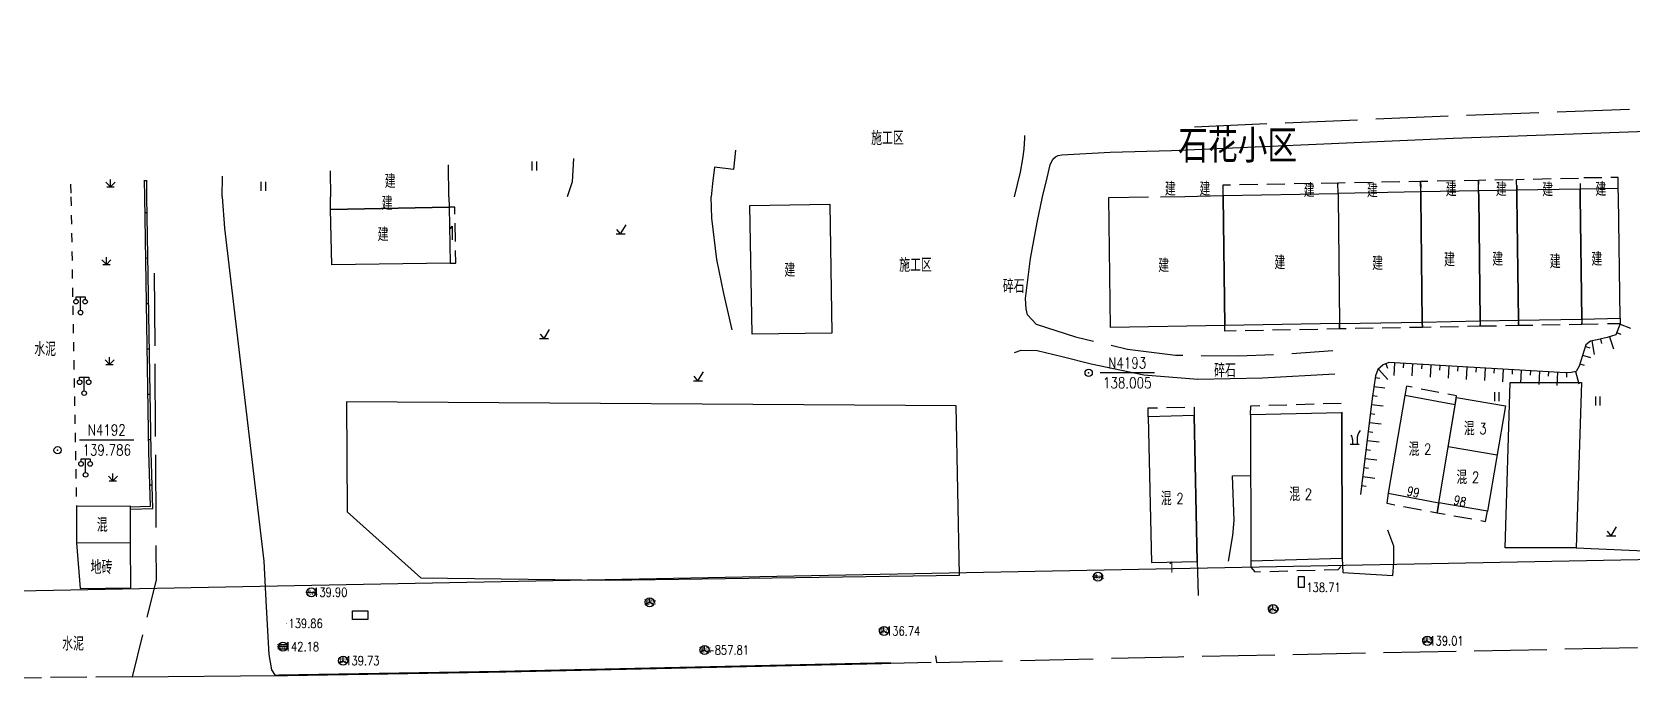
# Model space of a CAD drawing. Extents: x 529262 to 576451, y 2694391 to 2717535.
# Drawn here: x 566373.6 to 566549.9, y 2709699.5 to 2709770.7 of the extents above; entities that cross this region are included whole.
import ezdxf
from ezdxf.enums import TextEntityAlignment as Align
from ezdxf.xclip import XClip

# ---------------------------------------------------------------- set-up
doc = ezdxf.new("R2010")
doc.units = 0
doc.header["$XCLIPFRAME"] = 0
for name, pattern in [('X2', [10, 8, -2]), ('X3', [5, 4, -1]), ('X5', [3, 2, -1]), ('X6', [2, 1, -1])]:
    doc.linetypes.add(name, pattern=pattern)
for name, color, linetype in [('COMPONENT', 8, 'Continuous'), ('DLDW', 8, 'Continuous'), ('DLSS', 4, 'Continuous'), ('DMTZ', 8, 'Continuous'), ('GCD', 8, 'Continuous'), ('GXYZ', 8, 'Continuous'), ('JMD', 8, 'Continuous'), ('KZD', 8, 'Continuous'), ('PP-COM', 7, 'Continuous'), ('RD-中线', 40, 'Continuous'), ('RD-红线', 7, 'Continuous'), ('ZBTZ', 8, 'Continuous'), ('ZJ', 7, 'Continuous')]:
    doc.layers.add(name, color=color, linetype=linetype)
doc.layers.add('尺寸标注', color=7, linetype='Continuous', lineweight=18)
doc.styles.add('HZ', font='rs.shx', dxfattribs={"width": 0.8, "bigfont": 'hztxt.shx'})
doc.styles.add('romanc', font='romanc.shx', dxfattribs={"width": 0.8})
doc.styles.add('宋体', font='', dxfattribs={"width": 0.75})
doc.styles.get('宋体').set_extended_font_data('SimSun')
doc.linetypes.add('10421', pattern='A,2,[150,AAA.SHX,S=0.5,R=0,X=0,Y=0.5],1e-11', length=2.00000000001)
doc.linetypes.add('10422', pattern='A,0.75,[150,AAA.SHX,S=0.5,R=0,X=0,Y=0.5],1.5,[177,AAA.SHX,S=1,R=0,X=0,Y=0.4],0.75', length=3)
doc.linetypes.add('1161', pattern='A,0,[149,AAA.SHX,S=0.15,R=0,X=0,Y=0],-1.6', length=1.6)

# ---------------------------------------------------------------- blocks, each defined once
blk = doc.blocks.new('A$C19FD0107')
at = {"layer": 'RD-中线', "color": 8, "linetype": 'Continuous', "flags": 128}
for points in [[(-4490.733542978764, 14139.43815448834, -2.221422510118572e-09), (-4490.28967911005, 14139.41727957362)], [(-3818.250725544989, 14086.16833724407, -2.554406072822332e-09), (-3817.739615514874, 14086.16938653216)]]:
    blk.add_lwpolyline(points, format="xyb", dxfattribs=at)
at = {"layer": 'RD-红线', "color": 8, "linetype": 'Continuous', "flags": 128}
blk.add_lwpolyline([(-4373.424747914076, 15323.40991387796), (-4876.438556045294, 15313.68719076691)], dxfattribs=at)
blk = doc.blocks.new('GC200')
at = {"linetype": 'Continuous', "const_width": 0.2, "flags": 128}
blk.add_lwpolyline([(-0.1, 0, 1), (0.1, 0, 1)], format="xyb", close=True, dxfattribs=at)
blk = doc.blocks.new('gc123')
at = {"color": 8}
for p, q in [((-1, 0), (1, 0)), ((0, 0), (-0.8, 1)), ((0, 0), (1.199999999999999, 2))]:
    blk.add_line(p, q, dxfattribs=at)
blk = doc.blocks.new('gc210')
at = {"color": 8}
for p, q in [((-1, 0), (1, 0)), ((-0.5, 1), (-0.5, 0)), ((0.5, 1), (0.5, 0))]:
    blk.add_line(p, q, dxfattribs=at)
for centre, radius, start, end in [((-2.938418329314395, 0.8134745012056809), 2.445542007497904, 4.37429120107553, 29.02419726691174), ((3.404491783752011, 1.105927875686795), 2.906422756023367, 139.331235276754, 182.0886722848684)]:
    blk.add_arc(centre, radius, start, end, dxfattribs=at)
blk = doc.blocks.new('gc121')
at = {"color": 8}
for p, q in [((-0.5, -1), (-0.5, 1)), ((0.5, -1), (0.5, 1))]:
    blk.add_line(p, q, dxfattribs=at)
blk = doc.blocks.new('gc097')
at = {"color": 8}
for p, q in [((-1, 2.9), (-1, 3.5)), ((-1, 3.5), (1, 3.5)), ((0, 0.5), (0, 3.5)), ((1, 3.5), (1, 2.9))]:
    blk.add_line(p, q, dxfattribs=at)
for centre in [(-1, 2.399999999999999), (0, 0), (1, 2.399999999999999)]:
    blk.add_circle(centre, 0.5, dxfattribs=at)
blk = doc.blocks.new('gc124')
at = {"color": 8}
for p, q in [((-1, 1), (0, 0)), ((-0.8, 0), (0.8, 0)), ((0, 0), (0, 1.6)), ((0, 0), (1, 1))]:
    blk.add_line(p, q, dxfattribs=at)
blk = doc.blocks.new('gc117')
at = {"color": 8}
blk.add_circle((0, 0), 0.8, dxfattribs=at)
blk.add_point((0, 0), dxfattribs=at)
blk = doc.blocks.new('gcbj0101')
blk.add_line((-1, 0), (1, 0))
blk.add_circle((0, 0), 1)
blk = doc.blocks.new('gcbj0103')
for p, q in [((-1, 0), (1, 0)), ((-0.9009279699931144, 0.4339686542644392), (0.9009279699931144, 0.4339686542644392)), ((-0.8840719287007585, -0.4673508584386284), (0.8840719287007585, -0.4673508584386284))]:
    blk.add_line(p, q)
blk.add_circle((0, 0), 1)
blk = doc.blocks.new('gcbj0107')
for q in [(-0.8660254037844384, -0.4999999999999998), (0, 1), (0.8660254037844384, -0.5)]:
    blk.add_line((0, 0), q)
blk.add_circle((0, 0), 1)

msp = doc.modelspace()

# ---------------------------------------------------------------- linework, layer by layer
at = {"layer": 'DLSS', "linetype": 'X2', "flags": 128}
for points, elevation in [([(566501.6534219504, 2709760.300609044), (566530.0599782061, 2709761.523975072), (566551.3710349856, 2709762.307968501), (566567.5216051975, 2709763.490151707), (566576.1774712643, 2709764.10100628)], 137.998), ([(566481.8311217945, 2709752.568038125), (566482.4734039033, 2709755.305966176), (566482.7566650828, 2709756.778271883), (566482.9046194904, 2709757.831386231), (566482.972908717, 2709759.027416), (566482.9668623474, 2709759.34767707)], 137.998), ([(566387.0330310862, 2709744.167052883), (566387.2369619707, 2709710.368193692), (566384.5896494418, 2709699.721538125)], 140.113)]:
    msp.add_lwpolyline(points, dxfattribs=dict(at, elevation=elevation))
at = {"layer": 'DLSS', "linetype": 'Continuous', "flags": 128}
for points, elevation in [([(566486.0467777757, 2709756.71692544), (566486.3489411317, 2709756.999605641), (566486.6398506496, 2709757.120093966), (566487.0421559238, 2709757.195832199), (566492.3802085926, 2709757.49109718), (566499.1349233853, 2709757.689829251), (566530.1597163439, 2709759.025953115), (566551.5082871246, 2709759.811326613), (566567.700853567, 2709760.996583843), (566577.0464818084, 2709761.656115738), (566583.4334330077, 2709762.249553719), (566587.964168053, 2709762.525073038), (566591.0916672135, 2709762.648971367), (566593.0630873017, 2709762.70261458), (566595.1839409389, 2709762.649786085), (566604.6217804131, 2709761.745049759), (566606.8384205087, 2709761.63158694), (566609.6977704683, 2709761.492900113), (566614.9976494417, 2709761.380815595)], 137.998), ([(566484.9125628871, 2709752.568038125), (566485.4079402545, 2709754.679738842), (566485.7469334743, 2709756.116202185), (566486.0467777757, 2709756.71692544)], 137.998), ([(566394.5226703633, 2709752.568038125), (566394.5607827633, 2709754.839357628)], 139.326), ([(566394.5226703633, 2709752.568038125), (566394.7665327876, 2709749.130485986), (566399.1088779989, 2709712.46705175), (566399.3502297697, 2709707.415527567)], 139.625), ([(566483.2570275511, 2709739.583226462), (566483.1008854386, 2709740.233395906), (566483.0281021568, 2709741.368546807), (566483.5904644647, 2709745.788586001), (566484.3267242964, 2709749.738560441), (566484.9125628871, 2709752.568038125)], 139.18), ([(566481.8409969289, 2709735.419719596), (566482.5758156859, 2709735.686752184), (566484.3126590118, 2709735.653373167), (566487.0849286735, 2709734.985791921), (566490.2827150648, 2709734.172180404), (566496.0761817576, 2709732.976109196), (566502.0156644204, 2709732.505006386), (566509.1423880756, 2709732.646504767), (566517.1241975669, 2709733.086118732)], 137.766), ([(566399.3502297697, 2709707.415527567), (566399.6626929555, 2709702.165722053), (566399.9429883573, 2709700.485279922), (566400.3445702422, 2709699.861655424)], 139.625)]:
    msp.add_lwpolyline(points, dxfattribs=dict(at, elevation=elevation))
at = {"layer": 'DLSS', "linetype": 'X6', "elevation": 138.882, "flags": 128}
for points in [[(566377.8083067562, 2709753.985055371), (566377.8404576785, 2709752.568038125)], [(566377.8404576785, 2709752.568038125), (566378.4506494417, 2709718.471038125)]]:
    msp.add_lwpolyline(points, dxfattribs=at)
at = {"layer": 'DLSS', "linetype": 'X2', "flags": 128}
for points in [[(566483.2570275511, 2709739.583226462), (566484.2240513067, 2709738.54090674), (566488.562546165, 2709737.167945674), (566494.2748980053, 2709735.794984156), (566499.5534006375, 2709735.144634535), (566506.5108647157, 2709735.069937373), (566512.006291952, 2709735.28672058), (566516.9232526525, 2709735.648026076)], [(566473.1149419723, 2709702.008969305), (566473.2160494417, 2709701.305938125), (566499.8629494418, 2709701.931138125), (566602.7862586769, 2709703.976416197), (566614.2556494417, 2709704.111038125), (566621.2471249899, 2709704.680051185)], [(566468.1924686467, 2709701.225269851), (566467.5704494417, 2709701.214038125), (566425.0855494417, 2709700.272038124), (566400.3445702422, 2709699.861655424)]]:
    msp.add_lwpolyline(points, dxfattribs=at)
at = {"layer": 'DLSS', "linetype": 'X2', "const_width": 0.2, "flags": 128}
msp.add_lwpolyline([(566468.1924686467, 2709701.22526985), (566467.5704494417, 2709701.214038125), (566425.0855494417, 2709700.272038125), (566400.3445702423, 2709699.861655424)], dxfattribs=at)
at = {"layer": 'DLSS', "linetype": 'X3', "flags": 128}
msp.add_lwpolyline([(566384.5896494418, 2709699.721538125), (566364.9976494418, 2709699.519194013)], dxfattribs=at)
at = {"layer": 'DMTZ', "linetype": 'Continuous'}
for p, q in [((566548.1811671475, 2709737.634860166), (566548.6456687038, 2709737.449824213)), ((566544.7315565285, 2709736.086080312), (566545.208911306, 2709735.937310636)), ((566545.4326147638, 2709736.7200635), (566545.6865869587, 2709735.208275983)), ((566546.4136368536, 2709736.911337154), (566546.5282309989, 2709736.424646099)), ((566522.7286118728, 2709734.186156363), (566522.9194340785, 2709733.72400175)), ((566524.6985847307, 2709734.230515838), (566524.6700353705, 2709733.731331569)), ((566526.6953218052, 2709734.116318397), (566526.666772445, 2709733.617134128)), ((566528.6920588796, 2709734.002120956), (566528.6635095195, 2709733.502936688)), ((566530.6887959541, 2709733.887923515), (566530.6602465939, 2709733.388739246)), ((566532.6855330286, 2709733.773726075), (566532.6569836683, 2709733.274541806)), ((566544.136477826, 2709734.176661202), (566544.6138326036, 2709734.027891526)), ((566544.4340171772, 2709735.131370757), (566545.2920687179, 2709734.863955294)), ((566521.5717019035, 2709732.684112373), (566522.067133939, 2709732.616680199)), ((566534.6822701031, 2709733.659528634), (566534.6537207428, 2709733.160344365)), ((566536.6790071775, 2709733.545331193), (566536.6504578172, 2709733.046146924)), ((566538.675744252, 2709733.431133752), (566538.6471948917, 2709732.931949483)), ((566540.6724813264, 2709733.316936311), (566540.6439319662, 2709732.817752043)), ((566542.6694300239, 2709733.210887194), (566542.672029391, 2709732.710893951)), ((566521.301973208, 2709730.702384231), (566521.7974052436, 2709730.634952057)), ((566521.0562118525, 2709728.717571828), (566521.5525748358, 2709728.657373917)), ((566520.8154202055, 2709726.732119894), (566521.311783189, 2709726.671921982)), ((566520.5746285587, 2709724.746667959), (566521.0709915422, 2709724.686470048)), ((566520.3338369121, 2709722.761216026), (566520.8301998954, 2709722.701018114)), ((566520.0930452651, 2709720.775764091), (566520.5894082485, 2709720.71556618))]:
    msp.add_line(p, q, dxfattribs=at)
at = {"layer": 'DMTZ'}
for p, q in [((566548.5512390548, 2709738.563863279), (566549.710480844, 2709738.102074922)), ((566547.3809198351, 2709737.162076909), (566547.8268560629, 2709735.817944376)), ((566523.7002161935, 2709734.287614558), (566523.620487677, 2709732.893565065)), ((566525.696953268, 2709734.173417117), (566525.621896935, 2709732.861060542)), ((566527.6936903425, 2709734.059219676), (566527.6177578658, 2709732.731543769)), ((566529.6904274168, 2709733.945022236), (566529.6136187966, 2709732.602026995)), ((566531.6871644913, 2709733.830824795), (566531.6093205017, 2709732.469726168)), ((566533.6839015657, 2709733.716627354), (566533.6047108565, 2709732.331981395)), ((566521.9320308175, 2709733.601946805), (566522.9501368218, 2709732.4724818)), ((566535.6806386402, 2709733.602429913), (566535.6001012113, 2709732.194236622)), ((566537.6773757146, 2709733.488232473), (566537.595491566, 2709732.056491848)), ((566539.6741127891, 2709733.374035032), (566539.5908819208, 2709731.918747075)), ((566541.6708498636, 2709733.259837591), (566541.5862722757, 2709731.781002301)), ((566543.6543317458, 2709733.333554336), (566544.00406392, 2709731.96522962)), ((566521.4368375557, 2709731.693248301), (566522.6530475989, 2709731.527712605)), ((566521.1766076757, 2709729.710297795), (566522.4522074255, 2709729.555595604)), ((566520.9358160289, 2709727.724845861), (566522.2495383742, 2709727.565520238)), ((566520.695024382, 2709725.739393927), (566522.0110624117, 2709725.579787463)), ((566520.4542327353, 2709723.753941993), (566521.768136944, 2709723.594594314)), ((566520.2134410884, 2709721.768490059), (566521.5252114766, 2709721.609401165))]:
    msp.add_line(p, q, dxfattribs=at)
at = {"layer": 'DMTZ', "linetype": '10421'}
msp.add_lwpolyline([(566433.241303874, 2709756.811893297), (566433.0935982008, 2709754.228985726), (566432.5256954199, 2709752.568038125)], dxfattribs=at)
at = {"layer": 'DMTZ', "linetype": 'Continuous', "flags": 128}
msp.add_lwpolyline([(566548.5656494417, 2709738.600038125), (566548.086017805, 2709737.396003788), (566547.1422356986, 2709737.082889849), (566546.0213033643, 2709736.818960028), (566545.2836494416, 2709736.695038125), (566544.796472529, 2709736.294375201), (566544.0597607115, 2709733.930500277), (566543.7266494418, 2709733.352038125), (566543.1848818407, 2709733.213566928), (566542.5386347305, 2709733.210207215), (566523.0626470054, 2709734.324078432), (566522.4546494418, 2709734.073038124), (566521.868724367, 2709733.54488202), (566521.5953824044, 2709732.858095772), (566521.2556494419, 2709730.362038125), (566519.9726494417, 2709719.783038125)], dxfattribs=at)
at = {"layer": 'DMTZ', "linetype": '10422', "flags": 128}
for points in [[(566501.6316494416, 2709728.490038124), (566501.9516494417, 2709712.431038125), (566501.9796494417, 2709711.226038124), (566502.0606494417, 2709708.661038125)], [(566517.8856494417, 2709728.805038125), (566517.9366494417, 2709712.763038124), (566518.0248577421, 2709711.196309882), (566523.5056494419, 2709710.872038125), (566523.6296407635, 2709712.250640125), (566523.6296407635, 2709714.0957176), (566522.9716494418, 2709715.879038125)], [(566505.4096494418, 2709712.443038124), (566505.8723486421, 2709715.287721557), (566506.0436494417, 2709716.943038125), (566505.8466494418, 2709721.835038124), (566507.8086494418, 2709721.880038125)]]:
    msp.add_lwpolyline(points, dxfattribs=at)
at = {"layer": 'DMTZ', "linetype": '10421', "flags": 128}
msp.add_lwpolyline([(566543.7283716921, 2709713.910408198), (566556.2562582927, 2709713.357028583), (566561.689067129, 2709715.193418251), (566562.7587678285, 2709715.952529685)], dxfattribs=at)
at = {"layer": 'GXYZ', "linetype": 'Continuous', "flags": 128}
for points in [[(566513.7902288929, 2709709.587299991), (566513.7902288929, 2709710.729083018), (566513.068485744, 2709710.729083018), (566513.068485744, 2709709.587299992)], [(566408.8580499473, 2709706.983728691), (566410.5653875562, 2709706.983728691), (566410.5653875562, 2709706.030263402), (566408.8580499474, 2709706.030263402)]]:
    msp.add_lwpolyline(points, close=True, dxfattribs=at)
at = {"layer": 'JMD', "linetype": 'Continuous'}
for p, q in [((566385.9763187552, 2709752.568038125), (566385.9436001583, 2709754.399919389)), ((566386.1949012264, 2709754.329302795), (566385.9449379928, 2709754.325015384)), ((566386.2535363076, 2709750.804421148, 140.106), (566386.0035687741, 2709750.800392228, 140.106)), ((566386.3341147068, 2709745.805070479, 140.106), (566386.0841471733, 2709745.801041559, 140.106)), ((566386.414693106, 2709740.805719808, 140.106), (566386.1647255725, 2709740.801690888, 140.106)), ((566386.4952715052, 2709735.806369139, 140.106), (566386.2453039717, 2709735.802340218, 140.106)), ((566386.5758499043, 2709730.807018468, 140.106), (566386.3258823709, 2709730.802989548, 140.106)), ((566386.6564283036, 2709725.807667799, 140.106), (566386.40646077, 2709725.803638879, 140.106)), ((566386.7821162582, 2709720.809320604, 140.106), (566386.5322168363, 2709720.802229838, 140.106))]:
    msp.add_line(p, q, dxfattribs=at)
at = {"layer": 'JMD', "linetype": 'Continuous', "flags": 128}
for points, elevation in [([(566406.4187083921, 2709755.444059442), (566406.4416603537, 2709752.568038125)], 138.211), ([(566419.5024404755, 2709752.568038125), (566419.4473798203, 2709756.108464118)], 138.211), ([(566548.3708414189, 2709752.568038125), (566548.3586494417, 2709753.511038124), (566544.1546494417, 2709753.436038125), (566544.1658717494, 2709752.568038125)], 139.523), ([(566384.4067133599, 2709718.444967641), (566386.5976264165, 2709718.497004069), (566386.4277065867, 2709724.485478076), (566385.9751431961, 2709752.564009205)], 140.106), ([(566384.4126494417, 2709718.195038125), (566386.8546494415, 2709718.253038125), (566386.6776494418, 2709724.491038125), (566386.2251107296, 2709752.568038125)], 140.106), ([(566419.5024404755, 2709752.568038125), (566419.5396494417, 2709751.437038125), (566406.4526494417, 2709751.191038125), (566406.4416603537, 2709752.568038125)], 138.211), ([(566504.831302627, 2709752.568038125), (566504.9906494417, 2709738.399038124), (566492.3946494417, 2709738.174038125), (566492.2336494417, 2709752.490038126), (566496.6002627512, 2709752.568038125)], 137.896), ([(566497.8971983106, 2709752.568038125), (566500.5825911061, 2709752.624577185), (566500.5837814963, 2709752.568038125)], 137.922), ([(566500.5837814963, 2709752.568038125), (566500.5825911061, 2709752.624577185), (566504.8316494417, 2709752.714038125), (566504.8331655075, 2709752.568038125)], 137.922), ([(566517.4887348927, 2709752.568038125), (566517.6366494417, 2709738.629038125), (566504.9906494417, 2709738.399038124), (566504.831302627, 2709752.568038125)], 137.896), ([(566504.8331655075, 2709752.568038125), (566504.8316494417, 2709752.714038125), (566517.4846494417, 2709752.953038125), (566517.4886472864, 2709752.568038125)], 137.875), ([(566535.0026494417, 2709724.132038124), (566529.6076850903, 2709725.043450263)], 145.743)]:
    msp.add_lwpolyline(points, dxfattribs=dict(at, elevation=elevation))
for points in [[(566386.2251107296, 2709752.568038125), (566386.1934714402, 2709754.412661721)], [(566526.603747422, 2709752.568038125), (566526.5966494418, 2709753.117038125), (566517.4846494417, 2709752.953038125), (566517.489627078, 2709752.568038125)], [(566532.980311822, 2709752.568038125), (566532.9716494418, 2709753.238038124), (566526.5966494418, 2709753.117038125), (566526.603747422, 2709752.568038125)], [(566537.1843849228, 2709752.568038125), (566537.1746494417, 2709753.321038125), (566532.9716494418, 2709753.238038124), (566532.980311822, 2709752.568038125)], [(566544.1658717494, 2709752.568038125), (566544.1546494417, 2709753.436038125), (566537.1746494417, 2709753.321038125), (566537.1843849228, 2709752.568038125)], [(566517.4887348927, 2709752.568038125), (566517.6366494417, 2709738.629038125), (566526.7586494418, 2709738.786038125), (566526.6028554288, 2709752.568038125)], [(566526.6028554288, 2709752.568038125), (566526.7586494418, 2709738.786038125), (566533.1416494417, 2709738.903038125), (566532.9795950295, 2709752.568038125)], [(566532.9795950295, 2709752.568038125), (566533.1416494417, 2709738.903038125), (566537.3516494418, 2709738.981038125), (566537.1839437932, 2709752.568038125)], [(566537.1839437932, 2709752.568038125), (566537.3516494418, 2709738.981038125), (566544.3386494417, 2709739.114038125), (566544.1658009569, 2709752.568038125)], [(566544.1658009569, 2709752.568038125), (566544.3386494417, 2709739.114038125), (566548.5796494418, 2709739.196038125), (566548.3732078071, 2709752.568038125)]]:
    msp.add_lwpolyline(points, dxfattribs=at)
at = {"layer": 'JMD', "linetype": 'X5', "flags": 128}
for points, elevation in [([(566504.8316494417, 2709752.714038125), (566504.8176494415, 2709753.901038125), (566517.4629619117, 2709754.133381947), (566517.4846494417, 2709752.953038125)], 137.905), ([(566548.3586494417, 2709753.511038124), (566548.3576494417, 2709754.701038125), (566544.138999528, 2709754.646495513), (566544.1546494417, 2709753.436038125)], 137.312), ([(566537.3516494418, 2709738.981038125), (566537.362567914, 2709738.392278431), (566533.152569284, 2709738.314204552), (566533.1416494417, 2709738.903038125)], 137.883), ([(566544.3386494417, 2709739.114038125), (566544.3496314452, 2709738.521852618), (566537.362567914, 2709738.392278431), (566537.3516494418, 2709738.981038125)], 137.881), ([(566548.5796494418, 2709739.196038125), (566548.5656494417, 2709738.600038125), (566544.3496314452, 2709738.521852618), (566544.3386494417, 2709739.114038125)], 137.696), ([(566517.6366494417, 2709738.629038125), (566517.6478202621, 2709738.026670992), (566504.9956494417, 2709737.792038124), (566504.9906494417, 2709738.399038124)], 138.138), ([(566526.7586494418, 2709738.786038125), (566526.7695947171, 2709738.195833117), (566517.6478202621, 2709738.026670992), (566517.6366494417, 2709738.629038125)], 138.16), ([(566533.1416494417, 2709738.903038125), (566533.152569284, 2709738.314204552), (566526.7695947171, 2709738.195833117), (566526.7586494418, 2709738.786038125)], 137.987), ([(566496.5556494417, 2709728.349038124), (566496.5646494417, 2709729.328038124), (566501.6129465088, 2709729.428633122), (566501.6316494416, 2709728.490038124)], 138.783), ([(566507.8336494417, 2709728.558038125), (566507.8616494415, 2709729.567038124), (566517.8320644564, 2709729.861034209), (566517.8856494417, 2709728.805038125)], 138.243), ([(566523.0176494418, 2709719.925038124), (566522.8426494417, 2709718.836038125), (566528.4126494417, 2709717.777038124), (566528.5686494417, 2709718.893038125)], 137.583), ([(566528.5686494417, 2709718.893038125), (566528.4126494417, 2709717.777038124), (566533.7236494417, 2709716.826038124), (566533.9396494417, 2709717.945038125)], 137.655), ([(566507.8646494417, 2709712.485038125), (566507.8806494417, 2709711.794038125), (566508.2946494417, 2709711.286038125), (566517.4906494417, 2709711.522038124), (566517.9256494417, 2709712.021038125), (566517.9366494417, 2709712.763038124)], 138.331)]:
    msp.add_lwpolyline(points, dxfattribs=dict(at, elevation=elevation))
for points in [[(566517.4846494417, 2709752.953038125), (566517.4629619117, 2709754.133381947), (566526.5748990378, 2709754.30080385), (566526.5966494418, 2709753.117038125)], [(566526.5966494418, 2709753.117038125), (566526.5748990378, 2709754.30080385), (566532.9499700536, 2709754.417938825), (566532.9716494418, 2709753.238038124)], [(566532.9716494418, 2709753.238038124), (566532.9499700536, 2709754.417938825), (566537.1530761172, 2709754.495166313), (566537.1746494417, 2709753.321038125)], [(566537.1746494417, 2709753.321038125), (566537.1530761172, 2709754.495166313), (566544.138999528, 2709754.646495513), (566544.1546494417, 2709753.436038125)], [(566419.6486494418, 2709745.254038125), (566420.2446494417, 2709745.260038125), (566420.1586494417, 2709751.441038125), (566419.5396494417, 2709751.437038125)], [(566530.3869723153, 2709729.656321455), (566530.5496494418, 2709730.651038125), (566525.0096494418, 2709731.725038125), (566524.8376494417, 2709730.688038125)]]:
    msp.add_lwpolyline(points, dxfattribs=at)
at = {"layer": 'JMD', "linetype": 'Continuous', "flags": 128}
for points in [[(566406.4526494417, 2709751.191038125), (566419.5396494417, 2709751.437038125), (566419.6486494418, 2709745.254038125), (566406.6006494417, 2709745.072038125)], [(566543.7283716921, 2709713.910408198), (566535.8817473968, 2709713.910408198), (566536.4599119211, 2709732.134882605), (566544.3065362164, 2709732.134882605)], [(566524.8376494417, 2709730.688038125), (566523.0176494418, 2709719.925038124), (566528.5686494417, 2709718.893038125), (566530.3869723153, 2709729.656321455)], [(566408.2236877374, 2709729.980996803), (566408.2861758759, 2709717.870406765), (566416.3910563294, 2709710.618091971), (566437.0939114307, 2709710.352107076), (566475.760558228, 2709710.92280174), (566475.383377572, 2709729.566313073)]]:
    msp.add_lwpolyline(points, close=True, dxfattribs=at)
for points, elevation in [([(566461.7106494417, 2709737.572038125), (566452.9016494417, 2709737.434038125), (566452.6786494417, 2709751.631038125), (566461.4876494415, 2709751.769038124)], 137.062), ([(566530.5276494419, 2709730.489038125), (566535.9306494416, 2709729.552038125), (566533.9396494417, 2709717.945038125), (566528.5686494417, 2709718.893038125)], 139.031), ([(566496.5556494417, 2709728.349038124), (566496.9156494418, 2709712.290038125), (566501.9516494417, 2709712.431038125), (566501.6316494416, 2709728.490038124)], 138.783), ([(566517.9366494417, 2709712.763038124), (566517.8856494417, 2709728.805038125), (566507.8336494417, 2709728.558038125), (566507.8646494417, 2709712.485038125)], 140.562), ([(566384.4226494418, 2709714.494038125), (566384.4016494417, 2709718.517038125), (566378.4506494417, 2709718.471038125), (566378.4656494417, 2709714.460038124)], 141.656)]:
    msp.add_lwpolyline(points, close=True, dxfattribs=dict(at, elevation=elevation))
at = {"layer": 'KZD', "linetype": 'Continuous'}
for p, q in [((566497.2486494418, 2709733.186038125, 138.005), (566491.2486494418, 2709733.186038125, 138.005)), ((566384.790149031, 2709725.789551582, 139.786), (566378.790149031, 2709725.789551582, 139.786))]:
    msp.add_line(p, q, dxfattribs=at)
at = {"layer": 'ZBTZ', "linetype": '1161', "flags": 128}
for points in [[(566451.0943480358, 2709757.722319667), (566450.8681473893, 2709755.602340319), (566448.7526494418, 2709755.843038125), (566448.5646494417, 2709754.047038124), (566448.3946535396, 2709752.568038125)], [(566450.7265590879, 2709737.941887113), (566449.7853747037, 2709741.920280491), (566449.0403253381, 2709745.681683486), (566448.470335629, 2709750.216054433), (566448.3946535396, 2709752.568038125)], [(566468.1924686467, 2709701.225269851), (566472.6562714207, 2709701.316515785)], [(566384.5896494418, 2709699.721538125), (566400.4983955737, 2709699.86420695)]]:
    msp.add_lwpolyline(points, dxfattribs=at)
at = {"layer": 'ZBTZ', "linetype": '1161', "elevation": 140.023, "flags": 128}
msp.add_lwpolyline([(566378.4656494417, 2709714.460038124), (566378.8726494417, 2709709.440038125), (566384.4426494418, 2709709.531038125), (566384.4226494418, 2709714.494038125)], dxfattribs=at)

# ---------------------------------------------------------------- block references
at = {"layer": 'COMPONENT', "linetype": 'Continuous', "xscale": 0.5, "yscale": 0.5}
for name, p in [('gcbj0101', (566491.0205670986, 2709710.737979404)), ('gcbj0101', (566404.3313108888, 2709709.016988849)), ('gcbj0107', (566441.6269645923, 2709707.928684173)), ('gcbj0107', (566510.3030243472, 2709707.181960869)), ('gcbj0107', (566467.4425330078, 2709704.76735804)), ('gcbj0107', (566527.3166079767, 2709703.677344529)), ('gcbj0103', (566401.2082250564, 2709703.045405786)), ('gcbj0107', (566407.8432871233, 2709701.48309726)), ('gcbj0107', (566447.6710629215, 2709702.656633043))]:
    msp.add_blockref(name, p, dxfattribs=at)
at = {"layer": 'DLDW', "color": 252, "linetype": 'Continuous', "xscale": 0.5, "yscale": 0.5, "zscale": 0.5}
for p in [(566378.9076494417, 2709739.826038125, 139.127), (566379.3066494417, 2709730.955038125, 139.539), (566379.4636494418, 2709721.961038125, 139.847)]:
    msp.add_blockref('gc097', p, dxfattribs=at)
at = {"layer": 'GCD', "linetype": 'Continuous'}
ref = msp.add_blockref('GC200', (566404.3026241686, 2709709.030061415, 139.896), dxfattribs=dict(at, xscale=0.1999999999534339, yscale=0.1999999999534339, zscale=0.1999999999534339))
ref.add_attrib('height', '139.90', dxfattribs={"linetype": 'Continuous', "height": 1, "style": 'HZ', "width": 0.8}).set_placement((566404.5426241686, 2709709.030061415, 139.896), align=Align.MIDDLE_LEFT)
ref = msp.add_blockref('GC200', (566404.3026241686, 2709709.030061415, 139.896), dxfattribs=dict(at, xscale=0.1999999999534339, yscale=0.1999999999534339, zscale=0.1999999999534339))
ref.add_attrib('height', '139.90', dxfattribs={"linetype": 'Continuous', "height": 1, "style": 'HZ', "width": 0.8}).set_placement((566404.5426241686, 2709709.030061415, 139.896), align=Align.MIDDLE_LEFT)
ref = msp.add_blockref('GC200', (566513.7536241686, 2709709.565061415, 138.705), dxfattribs=dict(at, xscale=0.1999999999534339, yscale=0.1999999999534339, zscale=0.1999999999534339))
ref.add_attrib('height', '138.71', dxfattribs={"linetype": 'Continuous', "height": 1, "style": 'HZ', "width": 0.8}).set_placement((566513.9936241686, 2709709.565061415, 138.705), align=Align.MIDDLE_LEFT)
ref = msp.add_blockref('GC200', (566513.7536241686, 2709709.565061415, 138.705), dxfattribs=dict(at, xscale=0.1999999999534339, yscale=0.1999999999534339, zscale=0.1999999999534339))
ref.add_attrib('height', '138.71', dxfattribs={"linetype": 'Continuous', "height": 1, "style": 'HZ', "width": 0.8}).set_placement((566513.9936241686, 2709709.565061415, 138.705), align=Align.MIDDLE_LEFT)
ref = msp.add_blockref('GC200', (566401.5866241686, 2709705.591061415, 139.857), dxfattribs=dict(at, xscale=0.1999999999534339, yscale=0.1999999999534339, zscale=0.1999999999534339))
ref.add_attrib('height', '139.86', dxfattribs={"linetype": 'Continuous', "height": 1, "style": 'HZ', "width": 0.8}).set_placement((566401.8266241685, 2709705.591061415, 139.857), align=Align.MIDDLE_LEFT)
ref = msp.add_blockref('GC200', (566401.5866241686, 2709705.591061415, 139.857), dxfattribs=dict(at, xscale=0.1999999999534339, yscale=0.1999999999534339, zscale=0.1999999999534339))
ref.add_attrib('height', '139.86', dxfattribs={"linetype": 'Continuous', "height": 1, "style": 'HZ', "width": 0.8}).set_placement((566401.8266241685, 2709705.591061415, 139.857), align=Align.MIDDLE_LEFT)
ref = msp.add_blockref('GC200', (566467.4316241685, 2709704.763061415, 136.737), dxfattribs=dict(at, xscale=0.1999999999534339, yscale=0.1999999999534339, zscale=0.1999999999534339))
ref.add_attrib('height', '136.74', dxfattribs={"linetype": 'Continuous', "height": 1, "style": 'HZ', "width": 0.8}).set_placement((566467.6716241685, 2709704.763061415, 136.737), align=Align.MIDDLE_LEFT)
ref = msp.add_blockref('GC200', (566467.4316241685, 2709704.763061415, 136.737), dxfattribs=dict(at, xscale=0.1999999999534339, yscale=0.1999999999534339, zscale=0.1999999999534339))
ref.add_attrib('height', '136.74', dxfattribs={"linetype": 'Continuous', "height": 1, "style": 'HZ', "width": 0.8}).set_placement((566467.6716241685, 2709704.763061415, 136.737), align=Align.MIDDLE_LEFT)
ref = msp.add_blockref('GC200', (566527.3036241685, 2709703.673061415, 139.005), dxfattribs=dict(at, xscale=0.1999999999534339, yscale=0.1999999999534339, zscale=0.1999999999534339))
ref.add_attrib('height', '139.01', dxfattribs={"linetype": 'Continuous', "height": 1, "style": 'HZ', "width": 0.8}).set_placement((566527.5436241685, 2709703.673061415, 139.005), align=Align.MIDDLE_LEFT)
ref = msp.add_blockref('GC200', (566527.3036241685, 2709703.673061415, 139.005), dxfattribs=dict(at, xscale=0.1999999999534339, yscale=0.1999999999534339, zscale=0.1999999999534339))
ref.add_attrib('height', '139.01', dxfattribs={"linetype": 'Continuous', "height": 1, "style": 'HZ', "width": 0.8}).set_placement((566527.5436241685, 2709703.673061415, 139.005), align=Align.MIDDLE_LEFT)
ref = msp.add_blockref('GC200', (566401.1766241685, 2709703.045061415, 142.179), dxfattribs=dict(at, xscale=0.1999999999534339, yscale=0.1999999999534339, zscale=0.1999999999534339))
ref.add_attrib('height', '142.18', dxfattribs={"linetype": 'Continuous', "height": 1, "style": 'HZ', "width": 0.8}).set_placement((566401.4166241685, 2709703.045061415, 142.179), align=Align.MIDDLE_LEFT)
ref = msp.add_blockref('GC200', (566401.1766241685, 2709703.045061415, 142.179), dxfattribs=dict(at, xscale=0.1999999999534339, yscale=0.1999999999534339, zscale=0.1999999999534339))
ref.add_attrib('height', '142.18', dxfattribs={"linetype": 'Continuous', "height": 1, "style": 'HZ', "width": 0.8}).set_placement((566401.4166241685, 2709703.045061415, 142.179), align=Align.MIDDLE_LEFT)
ref = msp.add_blockref('GC200', (566407.8396241686, 2709701.482061415, 139.733), dxfattribs=dict(at, xscale=0.1999999999534339, yscale=0.1999999999534339, zscale=0.1999999999534339))
ref.add_attrib('height', '139.73', dxfattribs={"linetype": 'Continuous', "height": 1, "style": 'HZ', "width": 0.8}).set_placement((566408.0796241686, 2709701.482061415, 139.733), align=Align.MIDDLE_LEFT)
ref = msp.add_blockref('GC200', (566407.8396241686, 2709701.482061415, 139.733), dxfattribs=dict(at, xscale=0.1999999999534339, yscale=0.1999999999534339, zscale=0.1999999999534339))
ref.add_attrib('height', '139.73', dxfattribs={"linetype": 'Continuous', "height": 1, "style": 'HZ', "width": 0.8}).set_placement((566408.0796241686, 2709701.482061415, 139.733), align=Align.MIDDLE_LEFT)
ref = msp.add_blockref('GC200', (566447.6636241685, 2709702.664061415, -857.81), dxfattribs=dict(at, xscale=0.1999999999534339, yscale=0.1999999999534339, zscale=0.1999999999534339))
ref.add_attrib('height', '-857.81', dxfattribs={"linetype": 'Continuous', "height": 1, "style": 'HZ', "width": 0.8}).set_placement((566447.9036241685, 2709702.664061415, -857.81), align=Align.MIDDLE_LEFT)
ref = msp.add_blockref('GC200', (566447.6636241685, 2709702.664061415, -857.81), dxfattribs=dict(at, xscale=0.1999999999534339, yscale=0.1999999999534339, zscale=0.1999999999534339))
ref.add_attrib('height', '-857.81', dxfattribs={"linetype": 'Continuous', "height": 1, "style": 'HZ', "width": 0.8}).set_placement((566447.9036241685, 2709702.664061415, -857.81), align=Align.MIDDLE_LEFT)
at = {"layer": 'KZD', "linetype": 'Continuous', "xscale": 0.5, "yscale": 0.5, "zscale": 0.5}
for p in [(566489.9986494418, 2709733.186038125, 138.005), (566376.3766494417, 2709724.663038125, 139.786)]:
    msp.add_blockref('gc117', p, dxfattribs=at)
at = {"layer": 'PP-COM'}
ref = msp.add_blockref('A$C19FD0107', (570997.9927985519, 2694390.602628201), dxfattribs=at)
XClip(ref).set_block_clipping_path([(-9366.438313488383, 14428.60439108219), (-3328.44807433628, 17452.748486375436)])
at = {"layer": 'ZBTZ', "linetype": 'Continuous', "xscale": 0.5, "yscale": 0.5, "zscale": 0.5}
for name, p in [('gc121', (566428.9380066771, 2709755.97629341, -0.5720000000000028)), ('gc124', (566382.2044948215, 2709753.677124092)), ('gc121', (566399.0646012682, 2709753.729788259, -138.77)), ('gc123', (566438.4178667775, 2709748.490734885)), ('gc124', (566381.7537725872, 2709745.136568803, -140.17)), ('gc123', (566429.9854029014, 2709736.96632001)), ('gc124', (566382.10196009, 2709734.113796589, -140.17)), ('gc123', (566446.9412668925, 2709732.308974656)), ('gc121', (566534.9991509878, 2709730.58099446)), ('gc121', (566546.129747984, 2709730.09037073)), ('gc210', (566519.3256030707, 2709725.33751651)), ('gc124', (566382.4688056468, 2709721.302683977, -140.17)), ('gc123', (566547.5813750746, 2709715.241446029))]:
    msp.add_blockref(name, p, dxfattribs=at)

# ---------------------------------------------------------------- texts
at = {"layer": 'GXYZ', "linetype": 'Continuous', "style": '宋体'}
for s, p in [('供水', (566491.047519708, 2709710.711788856)), ('供水', (566404.3582634982, 2709708.990798301)), ('通信', (566441.6709919156, 2709707.978905773)), ('电力', (566510.3470516705, 2709707.232182469)), ('电力', (566467.4865603312, 2709704.81757964)), ('电力', (566527.3606353, 2709703.72756613)), ('雨水', (566401.2104542197, 2709703.00500885)), ('通信', (566447.7150902449, 2709702.706854643)), ('电力', (566407.8873144466, 2709701.53331886))]:
    msp.add_text(s, height=0.5, dxfattribs=at).set_placement(p, align=Align.MIDDLE)
at = {"layer": 'JMD', "linetype": 'Continuous', "style": 'HZ', "width": 0.8}
for s, p in [('建', (566413.0261494417, 2709754.367538125)), ('建', (566498.9998672984, 2709753.522002869)), ('建', (566502.8168783222, 2709753.524975162)), ('建', (566514.3011581511, 2709753.366506668)), ('建', (566521.2665025003, 2709753.345428676)), ('建', (566529.9541001928, 2709753.459592994)), ('建', (566535.4733138777, 2709753.479694681)), ('建', (566540.5811109414, 2709753.461554054)), ('建', (566546.4445263351, 2709753.503468074)), ('建', (566412.6954066454, 2709751.95110347)), ('建', (566412.2450470134, 2709748.515768209)), ('1', (566419.7975568828, 2709748.591915525)), ('建', (566511.070729671, 2709745.411216307)), ('建', (566521.8428436929, 2709745.335739048)), ('建', (566529.7550988627, 2709745.734416722)), ('建', (566535.0742634977, 2709745.800861755)), ('建', (566541.4132284218, 2709745.535201262)), ('建', (566546.0010054556, 2709745.800986378)), ('建', (566457.0688536086, 2709744.590476109)), ('建', (566498.2676955933, 2709745.101627217))]:
    msp.add_text(s, height=1.5, dxfattribs=at).set_placement(p, align=Align.MIDDLE)
for p in [(566532.5386664657, 2709727.048871557), (566526.4531494415, 2709724.790538125), (566531.7268403721, 2709721.6885176), (566499.1510969996, 2709719.347740915), (566513.3075318077, 2709719.820241163), (566381.8994817957, 2709716.430368484)]:
    msp.add_text('混', height=1.5, dxfattribs=at).set_placement(p, align=Align.MIDDLE_RIGHT)
for s, p in [('3', (566533.0386664657, 2709727.048871557)), ('2', (566526.9531494415, 2709724.790538125)), ('2', (566532.2268403721, 2709721.6885176)), ('2', (566499.6510969998, 2709719.347740915)), ('2', (566513.8075318077, 2709719.820241163)), ('1', (566498.698717071, 2709711.791352716))]:
    msp.add_text(s, height=1.199999999999999, dxfattribs=at).set_placement(p, align=Align.MIDDLE_LEFT)
at = {"layer": 'KZD', "linetype": 'Continuous', "style": 'romanc', "width": 0.8}
for s, p in [('N4193', (566494.2486494418, 2709734.286038125)), ('138.005', (566494.2486494418, 2709732.086038124)), ('N4192', (566381.7901490307, 2709726.889551582)), ('139.786', (566381.7901490307, 2709724.689551582))]:
    msp.add_text(s, height=1.199999999999999, dxfattribs=at).set_placement(p, align=Align.MIDDLE)
at = {"layer": 'ZJ', "color": 8, "linetype": 'Continuous', "style": 'HZ', "width": 0.8}
for s, p in [('施工区', (566467.8283927052, 2709759.117785616)), ('施工区', (566470.9185359395, 2709745.143509352)), ('碎石', (566481.7359627105, 2709742.813015747)), ('水泥', (566375.0075212682, 2709735.873613322)), ('碎石', (566505.0239223226, 2709733.532029101)), ('地砖', (566381.2102915304, 2709711.842564485)), ('水泥', (566378.0784324417, 2709703.426718542))]:
    msp.add_text(s, height=1.5, dxfattribs=at).set_placement(p, align=Align.MIDDLE)
for s, p in [('99', (566525.7707289449, 2709720.06433093)), ('98', (566530.9185382978, 2709719.072056929))]:
    msp.add_text(s, height=1, rotation=347.6997617759286, dxfattribs=at).set_placement(p, align=Align.MIDDLE)
at = {"layer": '尺寸标注', "color": 252, "insert": (566498.239700944, 2709759.894412471, 2761.0548), "char_height": 4, "attachment_point": 1, "style": '宋体'}
msp.add_mtext('{\\H0.8x; 石花小区  }', dxfattribs=at)

doc.saveas('drawing.dxf')
